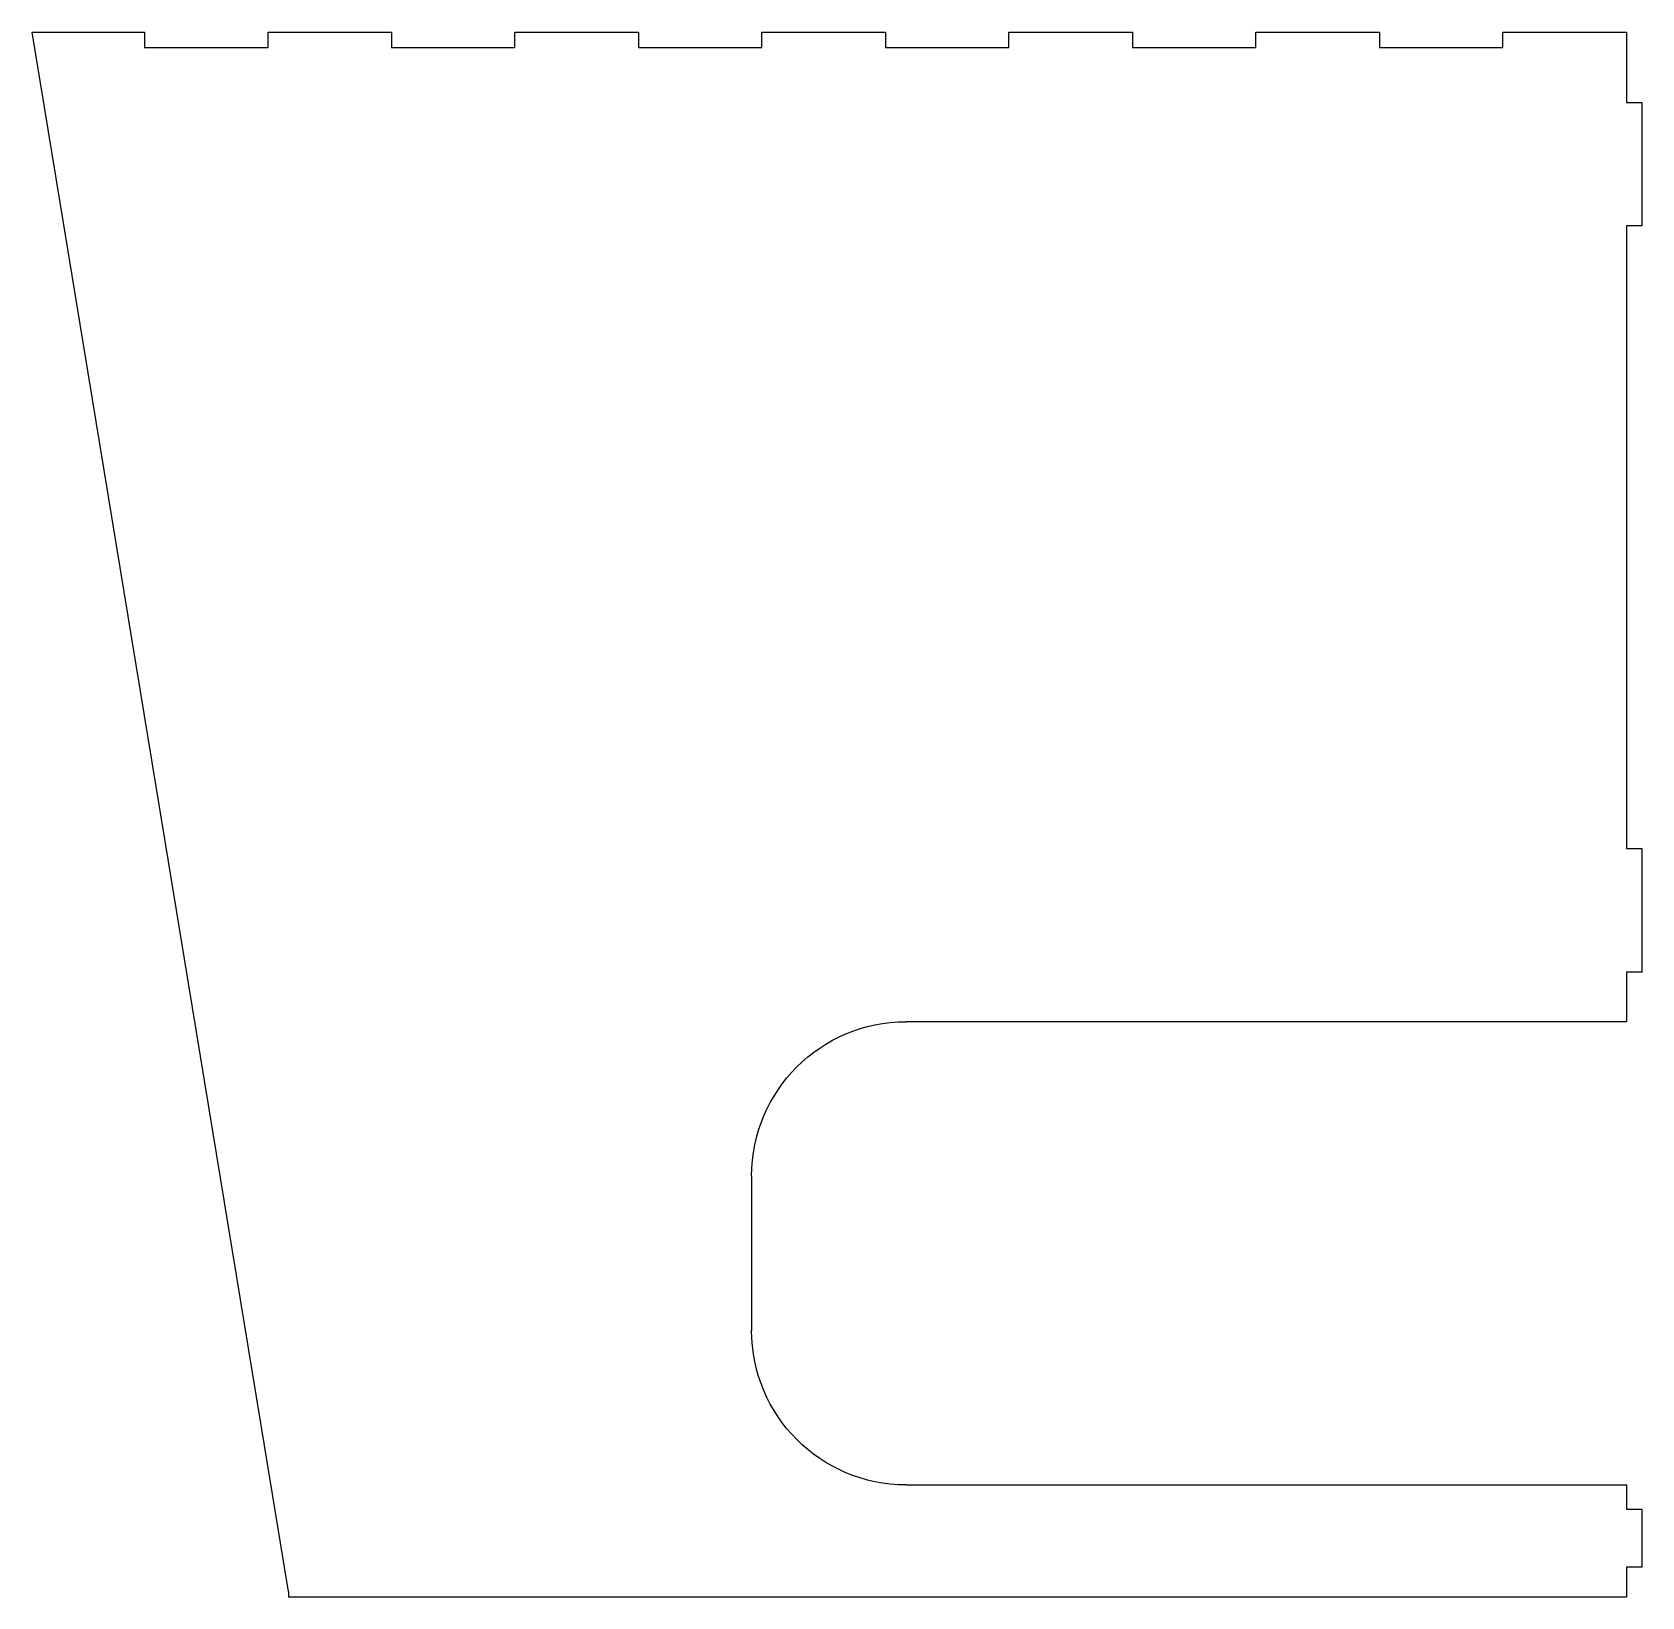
# Model space of a CAD drawing. Header units: millimetres. Extents: x 3220 to 3533, y 1354 to 1658.
import ezdxf

# ---------------------------------------------------------------- set-up
doc = ezdxf.new("R2010")
doc.units = ezdxf.units.MM

msp = doc.modelspace()

# ---------------------------------------------------------------- linework, layer by layer
at = {"extrusion": (1.22465e-16, 1.22465e-16, -1)}
for p, q in [((3269.5, 1354.78, 13.95), (3219.67, 1657.78, 13.95)), ((3219.67, 1657.78, 13.95), (3241.5, 1657.78, 13.95)), ((3241.5, 1657.78, 13.95), (3241.5, 1654.78, 13.95)), ((3265.5, 1654.78, 13.95), (3265.5, 1657.78, 13.95)), ((3265.5, 1657.78, 13.95), (3289.5, 1657.78, 13.95)), ((3289.5, 1657.78, 13.95), (3289.5, 1654.78, 13.95)), ((3313.5, 1654.78, 13.95), (3313.5, 1657.78, 13.95)), ((3313.5, 1657.78, 13.95), (3337.5, 1657.78, 13.95)), ((3337.5, 1657.78, 13.95), (3337.5, 1654.78, 13.95)), ((3361.5, 1654.78, 13.95), (3361.5, 1657.78, 13.95)), ((3361.5, 1657.78, 13.95), (3385.5, 1657.78, 13.95)), ((3385.5, 1657.78, 13.95), (3385.5, 1654.78, 13.95)), ((3409.5, 1654.78, 13.95), (3409.5, 1657.78, 13.95)), ((3409.5, 1657.78, 13.95), (3433.5, 1657.78, 13.95)), ((3433.5, 1657.78, 13.95), (3433.5, 1654.78, 13.95)), ((3457.5, 1654.78, 13.95), (3457.5, 1657.78, 13.95)), ((3457.5, 1657.78, 13.95), (3481.5, 1657.78, 13.95)), ((3481.5, 1657.78, 13.95), (3481.5, 1654.78, 13.95)), ((3505.5, 1654.78, 13.95), (3505.5, 1657.78, 13.95)), ((3505.5, 1657.78, 13.95), (3529.5, 1657.78, 13.95)), ((3529.5, 1657.78, 13.95), (3529.5, 1644.15, 13.95)), ((3241.5, 1654.78, 13.95), (3265.5, 1654.78, 13.95)), ((3289.5, 1654.78, 13.95), (3313.5, 1654.78, 13.95)), ((3337.5, 1654.78, 13.95), (3361.5, 1654.78, 13.95)), ((3385.5, 1654.78, 13.95), (3409.5, 1654.78, 13.95)), ((3433.5, 1654.78, 13.95), (3457.5, 1654.78, 13.95)), ((3481.5, 1654.78, 13.95), (3505.5, 1654.78, 13.95)), ((3529.5, 1644.15, 13.95), (3532.5, 1644.15, 13.95)), ((3532.5, 1644.15, 13.95), (3532.5, 1620.15, 13.95)), ((3532.5, 1620.15, 13.95), (3529.5, 1620.15, 13.95)), ((3529.5, 1620.15, 13.95), (3529.5, 1499.15, 13.95)), ((3529.5, 1499.15, 13.95), (3532.5, 1499.15, 13.95)), ((3532.5, 1499.15, 13.95), (3532.5, 1475.15, 13.95)), ((3532.5, 1475.15, 13.95), (3529.5, 1475.15, 13.95)), ((3529.5, 1475.15, 13.95), (3529.5, 1465.53, 13.95)), ((3529.5, 1465.53, 13.95), (3389.5, 1465.53, 13.95)), ((3359.5, 1435.53, 13.95), (3359.5, 1405.53, 13.95)), ((3389.5, 1375.53, 13.95), (3529.5, 1375.53, 13.95)), ((3529.5, 1375.53, 13.95), (3529.5, 1370.78, 13.95)), ((3529.5, 1370.78, 13.95), (3532.5, 1370.78, 13.95)), ((3532.5, 1370.78, 13.95), (3532.5, 1359.53, 13.95)), ((3532.5, 1359.53, 13.95), (3529.5, 1359.53, 13.95)), ((3529.5, 1359.53, 13.95), (3529.5, 1353.78, 13.95)), ((3269.5, 1354.78, 13.95), (3269.5, 1353.78, 13.95)), ((3269.5, 1353.78, 13.95), (3529.5, 1353.78, 13.95))]:
    msp.add_line(p, q, dxfattribs=at)
for centre, start, end in [((-3389.5, 1435.53, -13.95), 360, 90), ((-3389.5, 1405.53, -13.95), 270, 0)]:
    msp.add_arc(centre, 30, start, end, dxfattribs=at)

doc.saveas('drawing.dxf')
